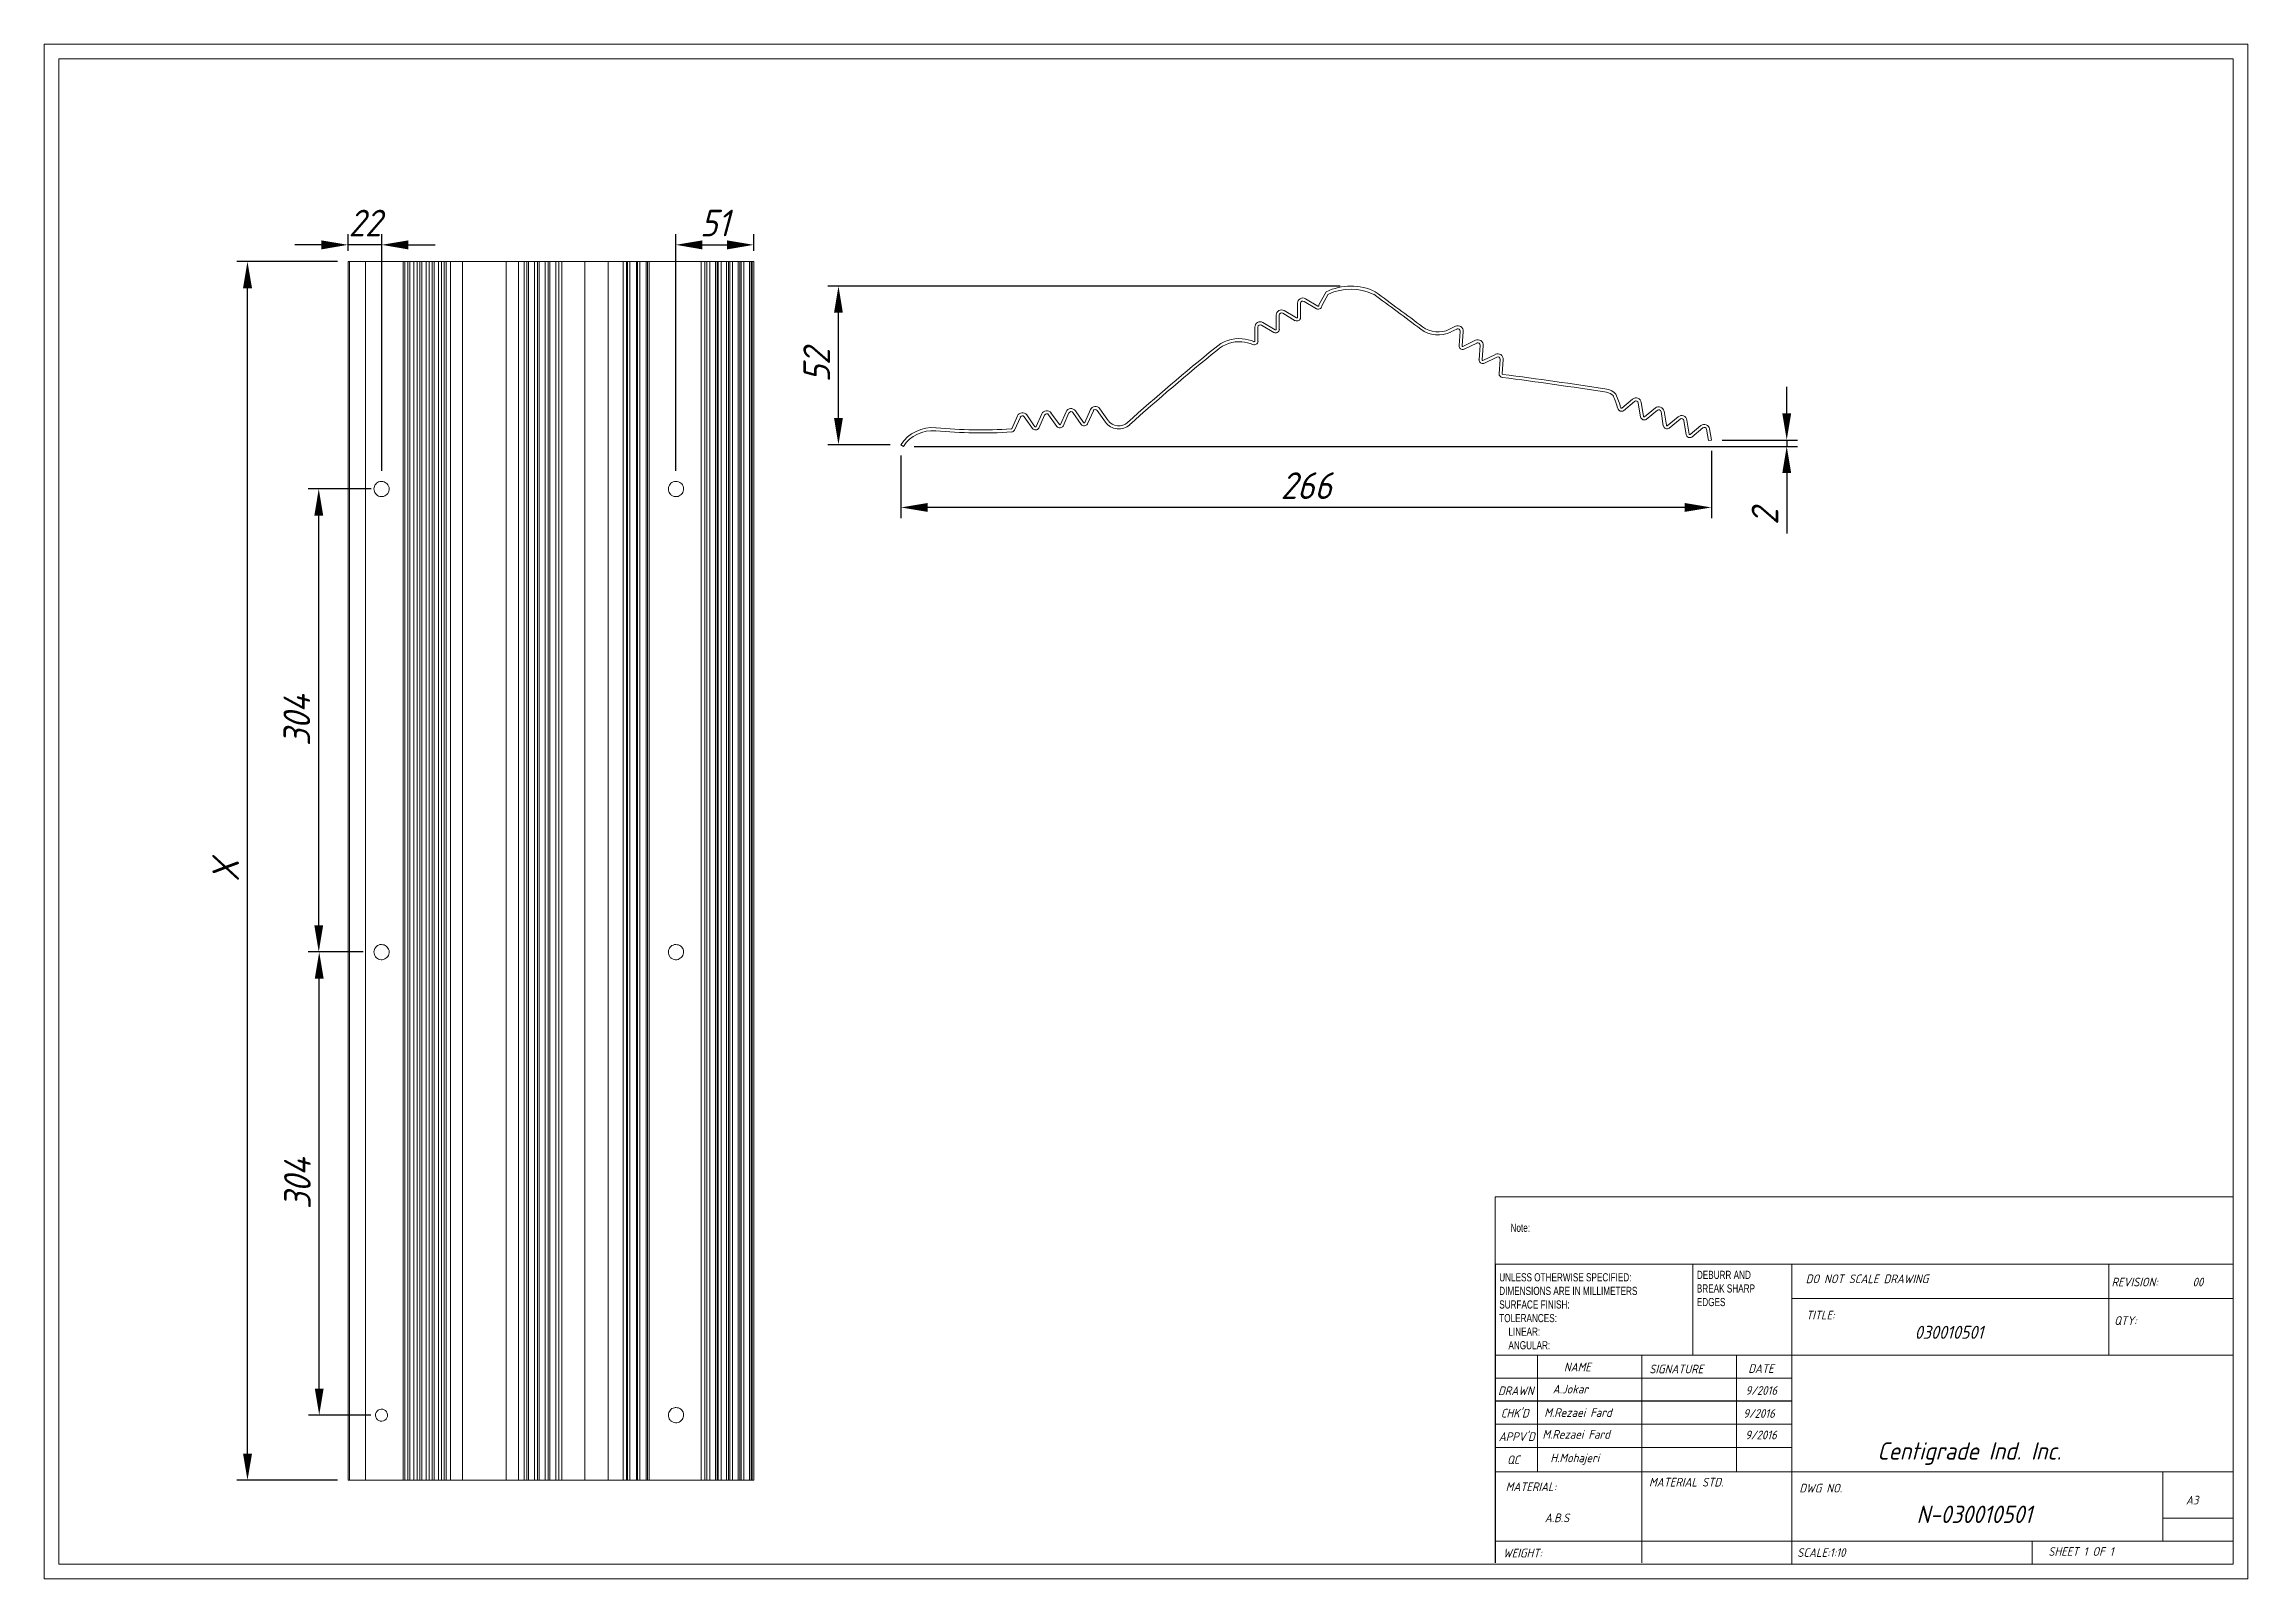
# Model space of a CAD drawing. Header units: inches. Extents: x 16 to 1462, y 13 to 1021.
import ezdxf

# ---------------------------------------------------------------- set-up
doc = ezdxf.new("R2010")
doc.units = ezdxf.units.IN
doc.header["$MEASUREMENT"] = 0
doc.linetypes.add('SLD-Solid', pattern=[0])
doc.styles.add('GENISO', font='geniso.shx', dxfattribs={"oblique": 15})
doc.styles.add('SLDTEXTSTYLE0', font='TXT', dxfattribs={"width": 0.75})
doc.dimstyles.new('Scale', dxfattribs={"dimscale": 7, "dimtxt": 2.5, "dimasz": 2.5, "dimexe": 1, "dimexo": 1, "dimgap": 0.8, "dimtad": 1, "dimdec": 0, "dimzin": 0, "dimtxsty": 'GENISO', "dimcen": 2.5, "dimclrd": 1, "dimclre": 1, "dimadec": 0, "dimazin": 0, "dimtfac": 1, "dimtdec": 0, "dimtmove": 0, "dimatfit": 3, "dimfxl": 1, "dimtzin": 0, "dimlwd": -1, "dimlwe": -1, "dimarcsym": 0})
doc.dimstyles.new('Scale 1B2', dxfattribs={"dimscale": 7, "dimtxt": 2.5, "dimasz": 2.5, "dimexe": 1, "dimexo": 1, "dimgap": 0.8, "dimtad": 1, "dimdec": 0, "dimlfac": 0.5, "dimzin": 0, "dimtxsty": 'GENISO', "dimcen": 2.5, "dimclrd": 1, "dimclre": 1, "dimadec": 0, "dimazin": 0, "dimtfac": 1, "dimtdec": 0, "dimtmove": 0, "dimatfit": 3, "dimfxl": 1, "dimtzin": 0, "dimlwd": -1, "dimlwe": -1, "dimarcsym": 0})

# ---------------------------------------------------------------- blocks, each defined once
blk = doc.blocks.new('*D12')
at = {"color": 1, "transparency": 16777216}
for p, q in [((1109.9, 753.9), (1109.9, 709.7)), ((577.9, 750.9), (577.9, 709.7)), ((1092.4, 716.7), (595.4, 716.7))]:
    blk.add_line(p, q, dxfattribs=at)
for points in [[(595.4, 719.6), (595.4, 713.8), (577.9, 716.7)], [(1092.4, 719.6), (1092.4, 713.8), (1109.9, 716.7)]]:
    blk.add_solid(points, dxfattribs=at)
at = {"layer": 'Defpoints', "color": 0, "transparency": 16777216}
for p in [(577.9, 757.9), (1109.9, 760.9), (577.9, 716.7)]:
    blk.add_point(p, dxfattribs=at)
at = {"color": 0, "transparency": 16777216, "insert": (843.9, 731), "char_height": 17.5, "attachment_point": 5, "style": 'GENISO'}
blk.add_mtext('266', dxfattribs=at)
blk = doc.blocks.new('*D13')
at = {"color": 1, "transparency": 16777216}
for p, q in [((866.1, 862), (529.9, 862)), ((536.9, 775.4), (536.9, 844.5)), ((570.9, 757.9), (529.9, 757.9))]:
    blk.add_line(p, q, dxfattribs=at)
for points in [[(534, 844.5), (539.8, 844.5), (536.9, 862)], [(534, 775.4), (539.8, 775.4), (536.9, 757.9)]]:
    blk.add_solid(points, dxfattribs=at)
at = {"layer": 'Defpoints', "color": 0, "transparency": 16777216}
for p in [(536.9, 862), (873.1, 862), (577.9, 757.9)]:
    blk.add_point(p, dxfattribs=at)
at = {"color": 0, "transparency": 16777216, "insert": (522.6, 809.9), "char_height": 17.5, "attachment_point": 5, "rotation": 90, "style": 'GENISO'}
blk.add_mtext('52', dxfattribs=at)
blk = doc.blocks.new('*D14')
at = {"color": 1, "transparency": 16777216}
for p, q in [((1159.3, 778.4), (1159.3, 795.9)), ((586.5, 756.8), (1166.3, 756.8)), ((1116.9, 760.9), (1166.3, 760.9)), ((1159.3, 760.9), (1159.3, 756.8)), ((1159.3, 739.3), (1159.3, 699.5))]:
    blk.add_line(p, q, dxfattribs=at)
for points in [[(1156.4, 778.4), (1162.2, 778.4), (1159.3, 760.9)], [(1156.4, 739.3), (1162.2, 739.3), (1159.3, 756.8)]]:
    blk.add_solid(points, dxfattribs=at)
at = {"layer": 'Defpoints', "color": 0, "transparency": 16777216}
for p in [(579.5, 756.8), (1109.9, 760.9), (1159.3, 756.8)]:
    blk.add_point(p, dxfattribs=at)
at = {"color": 0, "transparency": 16777216, "insert": (1145, 710.6), "char_height": 17.5, "attachment_point": 5, "rotation": 90, "style": 'GENISO'}
blk.add_mtext('2', dxfattribs=at)
blk = doc.blocks.new('SW_NOTE_0')
at = {"color": 0, "linetype": 'Continuous', "lineweight": 0, "char_height": 1.5, "attachment_point": 1, "style": 'SLDTEXTSTYLE0'}
for s, insert in [('UNLESS OTHERWISE SPECIFIED:', (0, 1.93)), ('SURFACE FINISH:', (0, -3.07)), ('DIMENSIONS ARE IN MILLIMETERS', (0, -0.57)), ('TOLERANCES:', (0, -5.57)), ('LINEAR:', (1.69, -8.07)), ('ANGULAR:', (1.69, -10.57))]:
    blk.add_mtext(s, dxfattribs=dict(at, insert=insert))
blk = doc.blocks.new('SW_NOTE_1')
at = {"color": 0, "linetype": 'Continuous', "lineweight": 0, "char_height": 1.5, "attachment_point": 1, "style": 'SLDTEXTSTYLE0'}
for s, insert in [('DEBURR AND', (0, 1.93)), ('BREAK SHARP', (0, -0.57)), ('EDGES', (0, -3.07))]:
    blk.add_mtext(s, dxfattribs=dict(at, insert=insert))
blk = doc.blocks.new('*D15')
at = {"color": 1, "transparency": 16777216}
for p, q in [((208, 878.1), (142, 878.1)), ((149, 95.6), (149, 860.6)), ((208, 78.1), (142, 78.1))]:
    blk.add_line(p, q, dxfattribs=at)
for points in [[(146.1, 860.6), (152, 860.6), (149, 878.1)], [(146.1, 95.6), (152, 95.6), (149, 78.1)]]:
    blk.add_solid(points, dxfattribs=at)
at = {"layer": 'Defpoints', "color": 0, "transparency": 16777216}
for p in [(149, 878.1), (215, 878.1), (215, 78.1)]:
    blk.add_point(p, dxfattribs=at)
at = {"color": 0, "transparency": 16777216, "insert": (134.7, 478.1), "char_height": 17.5, "attachment_point": 5, "rotation": 90, "style": 'GENISO'}
blk.add_mtext('X', dxfattribs=at)
blk = doc.blocks.new('*D16')
at = {"color": 1, "transparency": 16777216}
for p, q in [((224.9, 424.9), (189.1, 424.9)), ((196.1, 138.3), (196.1, 407.4)), ((230, 120.8), (189.1, 120.8))]:
    blk.add_line(p, q, dxfattribs=at)
for points in [[(193.2, 407.4), (199, 407.4), (196.1, 424.9)], [(193.2, 138.3), (199, 138.3), (196.1, 120.8)]]:
    blk.add_solid(points, dxfattribs=at)
at = {"layer": 'Defpoints', "color": 0, "transparency": 16777216}
for p in [(196.1, 424.9), (231.9, 424.9), (237, 120.8)]:
    blk.add_point(p, dxfattribs=at)
at = {"color": 0, "transparency": 16777216, "insert": (181.8, 272.8), "char_height": 17.5, "attachment_point": 5, "rotation": 90, "style": 'GENISO'}
blk.add_mtext('304', dxfattribs=at)
blk = doc.blocks.new('*D17')
at = {"color": 1, "transparency": 16777216}
for p, q in [((230.1, 728.9), (188.8, 728.9)), ((195.8, 442.4), (195.8, 711.4)), ((217.9, 424.9), (188.8, 424.9))]:
    blk.add_line(p, q, dxfattribs=at)
for points in [[(192.9, 711.4), (198.7, 711.4), (195.8, 728.9)], [(192.9, 442.4), (198.7, 442.4), (195.8, 424.9)]]:
    blk.add_solid(points, dxfattribs=at)
at = {"layer": 'Defpoints', "color": 0, "transparency": 16777216}
for p in [(195.8, 728.9), (237.1, 728.9), (224.9, 424.9)]:
    blk.add_point(p, dxfattribs=at)
at = {"color": 0, "transparency": 16777216, "insert": (181.4, 576.9), "char_height": 17.5, "attachment_point": 5, "rotation": 90, "style": 'GENISO'}
blk.add_mtext('304', dxfattribs=at)
blk = doc.blocks.new('*D18')
at = {"color": 1, "transparency": 16777216}
for p, q in [((430.1, 740.8), (430.1, 896.1)), ((447.6, 889.1), (463.8, 889.1)), ((481.3, 885.1), (481.3, 896.1))]:
    blk.add_line(p, q, dxfattribs=at)
for points in [[(447.6, 892), (447.6, 886.1), (430.1, 889.1)], [(463.8, 892), (463.8, 886.1), (481.3, 889.1)]]:
    blk.add_solid(points, dxfattribs=at)
at = {"layer": 'Defpoints', "color": 0, "transparency": 16777216}
for p in [(481.3, 889.1), (481.3, 878.1), (430.1, 733.8)]:
    blk.add_point(p, dxfattribs=at)
at = {"color": 0, "transparency": 16777216, "insert": (455.7, 903.4), "char_height": 17.5, "attachment_point": 5, "style": 'GENISO'}
blk.add_mtext('51', dxfattribs=at)
blk = doc.blocks.new('*D19')
at = {"color": 1, "transparency": 16777216}
for p, q in [((197.5, 889.1), (180, 889.1)), ((215, 885.1), (215, 896.1)), ((237.1, 889.1), (215, 889.1)), ((237.1, 740.8), (237.1, 896.1)), ((254.6, 889.1), (272.1, 889.1))]:
    blk.add_line(p, q, dxfattribs=at)
for points in [[(197.5, 892), (197.5, 886.1), (215, 889.1)], [(254.6, 892), (254.6, 886.1), (237.1, 889.1)]]:
    blk.add_solid(points, dxfattribs=at)
at = {"layer": 'Defpoints', "color": 0, "transparency": 16777216}
for p in [(215, 889.1), (215, 878.1), (237.1, 733.8)]:
    blk.add_point(p, dxfattribs=at)
at = {"color": 0, "transparency": 16777216, "insert": (226.1, 903.4), "char_height": 17.5, "attachment_point": 5, "style": 'GENISO'}
blk.add_mtext('22', dxfattribs=at)

msp = doc.modelspace()

# ---------------------------------------------------------------- linework, layer by layer
at = {"linetype": 'SLD-Solid', "lineweight": 0}
for p, q in [((215, 878.1), (215, 78.1)), ((215, 878.1), (215.9, 878.1)), ((215.9, 878.1), (215.9, 78.1)), ((215.9, 878.1), (226.5, 878.1)), ((226.5, 878.1), (226.5, 78.1)), ((226.5, 878.1), (251.3, 878.1)), ((251.3, 878.1), (251.3, 78.1)), ((251.3, 878.1), (252.3, 878.1)), ((252.3, 878.1), (252.3, 78.1)), ((252.3, 878.1), (254.3, 878.1)), ((254.3, 878.1), (254.3, 78.1)), ((254.3, 878.1), (255.5, 878.1)), ((255.5, 878.1), (255.5, 78.1)), ((255.5, 878.1), (258.3, 878.1)), ((258.3, 878.1), (258.3, 78.1)), ((258.3, 878.1), (260.3, 878.1)), ((260.3, 878.1), (260.3, 78.1)), ((260.3, 878.1), (262.2, 878.1)), ((262.2, 878.1), (262.2, 78.1)), ((262.2, 878.1), (263.5, 878.1)), ((263.5, 878.1), (263.5, 78.1)), ((263.5, 878.1), (266.3, 878.1)), ((266.3, 878.1), (266.3, 78.1)), ((266.3, 878.1), (268.3, 878.1)), ((268.3, 878.1), (268.3, 78.1)), ((268.3, 878.1), (270.2, 878.1)), ((270.2, 878.1), (270.2, 78.1)), ((270.2, 878.1), (271.5, 878.1)), ((271.5, 878.1), (271.5, 78.1)), ((271.5, 878.1), (274.3, 878.1)), ((274.3, 878.1), (274.3, 78.1)), ((274.3, 878.1), (276.3, 878.1)), ((276.3, 878.1), (276.3, 78.1)), ((276.3, 878.1), (278.2, 878.1)), ((278.2, 878.1), (278.2, 78.1)), ((278.2, 878.1), (279.5, 878.1)), ((279.5, 878.1), (279.5, 78.1)), ((279.5, 878.1), (282.2, 878.1)), ((282.2, 878.1), (282.2, 78.1)), ((282.2, 878.1), (290.2, 878.1)), ((290.2, 878.1), (290.2, 78.1)), ((290.2, 878.1), (318.8, 878.1)), ((318.8, 878.1), (318.8, 78.1)), ((318.8, 878.1), (327, 878.1)), ((327, 878.1), (327, 78.1)), ((327, 878.1), (330.6, 878.1)), ((330.6, 878.1), (330.6, 78.1)), ((330.6, 878.1), (332.3, 878.1)), ((332.3, 878.1), (332.3, 78.1)), ((332.3, 878.1), (333.5, 878.1)), ((333.5, 878.1), (333.5, 78.1)), ((333.5, 878.1), (337.5, 878.1)), ((337.5, 878.1), (337.5, 78.1)), ((337.5, 878.1), (339.3, 878.1)), ((339.3, 878.1), (339.3, 78.1)), ((339.3, 878.1), (340.5, 878.1)), ((340.5, 878.1), (340.5, 78.1)), ((340.5, 878.1), (344.5, 878.1)), ((344.5, 878.1), (344.5, 78.1)), ((344.5, 878.1), (346.3, 878.1)), ((346.3, 878.1), (346.3, 78.1)), ((346.3, 878.1), (347.5, 878.1)), ((347.5, 878.1), (347.5, 78.1)), ((347.5, 878.1), (351.5, 878.1)), ((351.5, 878.1), (351.5, 78.1)), ((351.5, 878.1), (353.4, 878.1)), ((353.4, 78.1), (353.4, 878.1)), ((353.4, 878.1), (355.4, 878.1)), ((355.4, 878.1), (355.4, 78.1)), ((355.4, 878.1), (370.4, 878.1)), ((370.4, 878.1), (370.4, 78.1)), ((370.4, 878.1), (385.8, 878.1)), ((385.8, 878.1), (385.8, 78.1)), ((385.8, 878.1), (395.7, 878.1)), ((395.7, 878.1), (395.7, 78.1)), ((395.7, 878.1), (397.7, 878.1)), ((397.7, 878.1), (397.7, 78.1)), ((397.7, 878.1), (398.4, 878.1)), ((398.4, 878.1), (398.4, 78.1)), ((398.4, 878.1), (400, 878.1)), ((400, 878.1), (400, 78.1)), ((400, 878.1), (404.3, 878.1)), ((404.3, 878.1), (404.3, 78.1)), ((404.3, 878.1), (405, 878.1)), ((405, 878.1), (405, 78.1)), ((405, 878.1), (406.6, 878.1)), ((406.6, 878.1), (406.6, 78.1)), ((406.6, 878.1), (410.8, 878.1)), ((410.8, 878.1), (410.8, 78.1)), ((410.8, 878.1), (411.5, 878.1)), ((411.5, 878.1), (411.5, 78.1)), ((411.5, 878.1), (412.6, 878.1)), ((412.6, 878.1), (412.6, 78.1)), ((412.6, 878.1), (446.8, 878.1)), ((446.8, 878.1), (446.8, 78.1)), ((446.8, 878.1), (449.1, 878.1)), ((449.1, 878.1), (449.1, 78.1)), ((449.1, 878.1), (450.6, 878.1)), ((450.6, 878.1), (450.6, 78.1)), ((450.6, 878.1), (452.4, 878.1)), ((452.4, 878.1), (452.4, 78.1)), ((452.4, 878.1), (456.1, 878.1)), ((456.1, 878.1), (456.1, 78.1)), ((456.1, 878.1), (457.3, 878.1)), ((457.3, 878.1), (457.3, 78.1)), ((457.3, 878.1), (458, 878.1)), ((458, 878.1), (458, 78.1)), ((458, 878.1), (459.9, 878.1)), ((459.9, 878.1), (459.9, 78.1)), ((459.9, 878.1), (463.5, 878.1)), ((463.5, 878.1), (463.5, 78.1)), ((463.5, 878.1), (464.7, 878.1)), ((464.7, 878.1), (464.7, 78.1)), ((464.7, 878.1), (465.5, 878.1)), ((465.5, 878.1), (465.5, 78.1)), ((465.5, 878.1), (467.4, 878.1)), ((467.4, 878.1), (467.4, 78.1)), ((467.4, 878.1), (471, 878.1)), ((471, 878.1), (471, 78.1)), ((471, 878.1), (472.2, 878.1)), ((472.2, 878.1), (472.2, 78.1)), ((472.2, 878.1), (473, 878.1)), ((473, 878.1), (473, 78.1)), ((473, 878.1), (474.9, 878.1)), ((474.9, 878.1), (474.9, 78.1)), ((474.9, 878.1), (478.5, 878.1)), ((478.5, 878.1), (478.5, 78.1)), ((478.5, 878.1), (479.7, 878.1)), ((479.7, 878.1), (479.7, 78.1)), ((479.7, 878.1), (480.3, 878.1)), ((480.3, 878.1), (480.3, 78.1)), ((480.3, 878.1), (481.3, 878.1)), ((481.3, 878.1), (481.3, 78.1)), ((851.6, 848.9), (843.5, 853.7)), ((857, 858.2), (852.1, 849.8)), ((854.3, 849.5), (858.4, 856.7)), ((824.2, 842.9), (824.2, 833.6)), ((826.2, 833.4), (826.2, 842.9)), ((828.5, 844.2), (836.6, 839.3)), ((837.6, 841.1), (829.5, 845.9)), ((838.2, 850.7), (838.2, 841.4)), ((840.2, 841.2), (840.2, 850.7)), ((842.5, 852), (850.6, 847.1)), ((810.2, 835.1), (810.2, 825.9)), ((812.2, 825.7), (812.2, 835.1)), ((814.5, 836.4), (822.6, 831.6)), ((823.6, 833.3), (815.5, 838.1)), ((941.9, 835.6), (938, 833.7)), ((938.8, 831.9), (942.8, 833.8)), ((945, 832.3), (944.2, 822.9)), ((946.2, 822.8), (947, 832.2)), ((955.1, 826.4), (946.8, 822.4)), ((947.5, 820.5), (955.9, 824.6)), ((958.1, 823.2), (957.4, 813.7)), ((959.3, 813.7), (960.1, 823)), ((968.2, 817.2), (959.9, 813.2)), ((960.6, 811.3), (969.1, 815.4)), ((971.2, 814), (970.5, 804.5)), ((972.5, 804.5), (973.2, 813.8)), ((713.8, 773.9), (708.4, 781.5)), ((1058.1, 787.8), (1051, 781.9)), ((1052.2, 780.2), (1059.4, 786.3)), ((1061.9, 785.4), (1063.4, 776)), ((1065.3, 776.4), (1063.8, 785.7)), ((1073.1, 782), (1066, 776.1)), ((654.4, 776.8), (650.7, 768.4)), ((652.4, 767.4), (656.3, 776)), ((658.8, 776.2), (664.3, 768.5)), ((665.9, 769.7), (660.5, 777.4)), ((670.4, 778.2), (666.6, 769.8)), ((668.4, 768.7), (672.2, 777.3)), ((674.8, 777.6), (680.3, 769.9)), ((681.9, 771.1), (676.4, 778.8)), ((686.4, 779.5), (682.6, 771.1)), ((684.3, 770.1), (688.2, 778.7)), ((690.8, 779), (696.3, 771.2)), ((697.8, 772.5), (692.4, 780.1)), ((702.3, 780.9), (698.6, 772.5)), ((700.3, 771.5), (704.2, 780.1)), ((706.7, 780.3), (712.2, 772.7)), ((1067.1, 774.4), (1074.4, 780.5)), ((1076.8, 779.6), (1078.3, 770.2)), ((1080.3, 770.6), (1078.8, 779.9)), ((1088, 776.2), (1080.9, 770.3)), ((1082.1, 768.7), (1089.3, 774.7)), ((1091.7, 773.8), (1093.3, 764.4)), ((1095.2, 764.8), (1093.7, 774.1)), ((1103, 770.4), (1095.9, 764.5)), ((1097, 762.9), (1104.2, 768.9)), ((1106.7, 768), (1107.9, 760.6)), ((1109.9, 760.9), (1108.6, 768.3)), ((577.9, 757.9), (579.5, 756.8)), ((1107.9, 760.6), (1109.9, 760.9)), ((215, 78.1), (215.9, 78.1)), ((215.9, 78.1), (226.5, 78.1)), ((226.5, 78.1), (251.3, 78.1)), ((251.3, 78.1), (252.3, 78.1)), ((252.3, 78.1), (254.3, 78.1)), ((254.3, 78.1), (255.5, 78.1)), ((255.5, 78.1), (258.3, 78.1)), ((258.3, 78.1), (260.3, 78.1)), ((260.3, 78.1), (262.2, 78.1)), ((262.2, 78.1), (263.5, 78.1)), ((263.5, 78.1), (266.3, 78.1)), ((266.3, 78.1), (268.3, 78.1)), ((268.3, 78.1), (270.2, 78.1)), ((270.2, 78.1), (271.5, 78.1)), ((271.5, 78.1), (274.3, 78.1)), ((274.3, 78.1), (276.3, 78.1)), ((276.3, 78.1), (278.2, 78.1)), ((278.2, 78.1), (279.5, 78.1)), ((279.5, 78.1), (282.2, 78.1)), ((282.2, 78.1), (290.2, 78.1)), ((290.2, 78.1), (318.8, 78.1)), ((318.8, 78.1), (327, 78.1)), ((327, 78.1), (330.6, 78.1)), ((330.6, 78.1), (332.3, 78.1)), ((332.3, 78.1), (333.5, 78.1)), ((333.5, 78.1), (337.5, 78.1)), ((337.5, 78.1), (339.3, 78.1)), ((339.3, 78.1), (340.5, 78.1)), ((340.5, 78.1), (344.5, 78.1)), ((344.5, 78.1), (346.3, 78.1)), ((346.3, 78.1), (347.5, 78.1)), ((347.5, 78.1), (351.5, 78.1)), ((351.5, 78.1), (353.4, 78.1)), ((353.4, 78.1), (355.4, 78.1)), ((355.4, 78.1), (370.4, 78.1)), ((370.4, 78.1), (385.8, 78.1)), ((385.8, 78.1), (395.7, 78.1)), ((395.7, 78.1), (397.7, 78.1)), ((397.7, 78.1), (398.4, 78.1)), ((398.4, 78.1), (400, 78.1)), ((400, 78.1), (404.3, 78.1)), ((404.3, 78.1), (405, 78.1)), ((405, 78.1), (406.6, 78.1)), ((406.6, 78.1), (410.8, 78.1)), ((410.8, 78.1), (411.5, 78.1)), ((411.5, 78.1), (412.6, 78.1)), ((412.6, 78.1), (446.8, 78.1)), ((446.8, 78.1), (449.1, 78.1)), ((449.1, 78.1), (450.6, 78.1)), ((450.6, 78.1), (452.4, 78.1)), ((452.4, 78.1), (456.1, 78.1)), ((456.1, 78.1), (457.3, 78.1)), ((457.3, 78.1), (458, 78.1)), ((458, 78.1), (459.9, 78.1)), ((459.9, 78.1), (463.5, 78.1)), ((463.5, 78.1), (464.7, 78.1)), ((464.7, 78.1), (465.5, 78.1)), ((465.5, 78.1), (467.4, 78.1)), ((467.4, 78.1), (471, 78.1)), ((471, 78.1), (472.2, 78.1)), ((472.2, 78.1), (473, 78.1)), ((473, 78.1), (474.9, 78.1)), ((474.9, 78.1), (478.5, 78.1)), ((478.5, 78.1), (479.7, 78.1)), ((479.7, 78.1), (480.3, 78.1)), ((480.3, 78.1), (481.3, 78.1))]:
    msp.add_line(p, q, dxfattribs=at)
at = {"color": 7, "linetype": 'SLD-Solid', "lineweight": 0}
for p, q in [((967.9, 264.1), (1452.4, 264.1)), ((967.9, 264.1), (967.9, 220)), ((967.9, 220), (1452.4, 220)), ((1097.7, 220), (1097.7, 160.3)), ((1162.7, 220), (1162.7, 22.9)), ((1370.7, 160.3), (1370.7, 220)), ((1452.4, 197.3), (1162.7, 197.3)), ((1452.4, 160.3), (967.9, 160.3)), ((995.7, 160.3), (995.7, 83.5)), ((1064.2, 160.3), (1064.2, 23.8)), ((1126.3, 160.3), (1126.3, 83.5)), ((1162.7, 23.8), (1162.7, 160.3)), ((1162.7, 145.1), (967.9, 145.1)), ((1162.7, 114.8), (967.9, 114.8)), ((1162.7, 99.6), (967.9, 99.6)), ((1005, 83.5), (967.9, 83.5)), ((1005, 83.5), (1452.4, 83.5)), ((1406.1, 38), (1406.1, 83.5)), ((1452.4, 53.2), (1406.1, 53.2)), ((967.9, 38), (1452.4, 38)), ((1320.4, 22.9), (1320.4, 38))]:
    msp.add_line(p, q, dxfattribs=at)
for p, q in [((967.9, 220), (967.9, 23.8)), ((1162.7, 129.9), (967.9, 129.9))]:
    msp.add_line(p, q)
for points in [[(15.5, 1020.9), (1462, 1020.9), (1462, 13.3), (15.5, 13.3)], [(25.1, 1011.3), (1452.4, 1011.3), (1452.4, 22.9), (25.1, 22.9)]]:
    msp.add_lwpolyline(points, close=True, dxfattribs=at)
at = {"linetype": 'SLD-Solid', "lineweight": 0}
for centre, radius, start, end in [((841.7, 850.7), 3.5, 59.3627, 180), ((873.2, 825.4), 36.6, 63.9201, 116.2071), ((873.2, 825.4), 34.6, 64.2131, 115.2224), ((-4000.3, -5787.4), 8248.7, 53.38837, 53.65524), ((-4000.3, -5787.4), 8250.6, 53.38837, 53.6565), ((827.7, 842.9), 3.5, 59.3627, 180), ((827.7, 842.9), 1.5, 59.3627, 180), ((837.8, 841.6), 2.5, 243.3999, 351.439), ((837.8, 841.6), 0.499, 248.3976, 340.785), ((841.7, 850.7), 1.5, 59.3627, 180), ((851.8, 849.4), 2.5, 243.3999, 4.196), ((851.8, 849.4), 0.499, 248.3976, 52.658), ((799.6, 804.9), 22.6, 84.2073, 133.5519), ((799.6, 804.9), 20.6, 84.2073, 133.7725), ((798.9, 798.2), 27.4, 68.6571, 84.2073), ((798.9, 798.2), 29.4, 68.6571, 84.2073), ((809.8, 826), 2.5, 248.6571, 351.4435), ((809.8, 826), 0.499, 248.6571, 340.7952), ((813.7, 835.1), 3.5, 59.3627, 180), ((813.7, 835.1), 1.5, 59.3627, 180), ((823.8, 833.8), 2.5, 243.3999, 351.6268), ((823.8, 833.8), 0.499, 248.3976, 341.2095), ((930.5, 849), 19.1, 233.3884, 295.9528), ((930.5, 849), 17.1, 233.3884, 295.9528), ((943.5, 832.5), 3.5, 355.5112, 115.9528), ((943.5, 832.5), 1.5, 355.5112, 115.9528), ((956.6, 823.3), 3.5, 355.5112, 115.9528), ((956.6, 823.3), 1.5, 355.5112, 115.9528), ((1640.7, -240.8), 1364.6, 128.8922, 132.0552), ((1640.7, -240.8), 1362.6, 128.8887, 132.0552), ((946.7, 822.9), 2.5, 179.5484, 287.0028), ((946.7, 822.9), 0.499, 184.5462, 275.8575), ((959.8, 813.7), 2.5, 179.5484, 287.4784), ((959.8, 813.7), 0.499, 184.5462, 276.9335), ((969.7, 814.1), 3.5, 355.5112, 115.9528), ((969.7, 814.1), 1.5, 355.5112, 115.9528), ((973, 804.5), 2.5, 179.5484, 262.4774), ((973, 804.5), 0.499, 184.5462, 262.4774), ((491.9, -2838.7), 3672.4, 81.4003, 82.4774), ((491.9, -2838.7), 3674.4, 81.4003, 82.4774), ((689.6, 778.1), 3.5, 35.3928, 155.8344), ((705.5, 779.5), 3.5, 35.3928, 155.8344), ((1039.9, 784.9), 7.53, 41.5764, 81.4003), ((1039.9, 784.9), 9.53, 39.7502, 81.4003), ((1003.3, 770.2), 46.5, 14.3409, 25.0527), ((1003.3, 770.2), 48.5, 14.3409, 25.3781), ((1050.9, 782.3), 2.5, 194.3409, 301.3847), ((1050.9, 782.3), 0.499, 194.3409, 290.9674), ((1060.4, 785.1), 3.5, 9.3163, 129.7579), ((1060.4, 785.1), 1.5, 9.3163, 129.7579), ((1075.3, 779.3), 3.5, 9.3163, 129.7579), ((598.5, 744.6), 24.5, 84.3408, 147.3062), ((598.5, 744.6), 22.5, 84.3408, 147.3062), ((630.6, 1068.4), 302.8, 264.3408, 273.7613), ((630.6, 1068.4), 300.8, 264.3408, 273.7613), ((650.3, 768.7), 0.512, 273.7613, 316.767), ((650.3, 768.7), 2.51, 273.7613, 327.251), ((657.6, 775.4), 3.5, 35.3928, 155.8344), ((657.6, 775.4), 1.5, 35.3928, 155.8344), ((666.3, 770.1), 2.5, 219.43, 327.36), ((666.3, 770.1), 0.499, 224.4278, 316.8151), ((673.6, 776.7), 3.5, 35.3928, 155.8344), ((673.6, 776.7), 1.5, 35.3928, 155.8344), ((682.2, 771.5), 2.5, 219.43, 327.36), ((682.2, 771.5), 0.499, 224.4278, 316.8151), ((689.6, 778.1), 1.5, 35.3928, 155.8344), ((698.2, 772.8), 2.5, 219.43, 327.2675), ((698.2, 772.8), 0.499, 224.4278, 316.6059), ((705.5, 779.5), 1.5, 35.3928, 155.8344), ((720.9, 778.9), 10.7, 215.3928, 312.0552), ((720.9, 778.9), 8.67, 215.3928, 312.0552), ((1065.8, 776.6), 2.5, 193.3535, 301.2835), ((1065.8, 776.6), 0.499, 198.3513, 290.7386), ((1075.3, 779.3), 1.5, 9.3163, 129.7579), ((1080.8, 770.8), 2.5, 193.3535, 301.2835), ((1080.8, 770.8), 0.499, 198.3513, 290.7386), ((1090.3, 773.5), 3.5, 9.3163, 129.7579), ((1090.3, 773.5), 1.5, 9.3163, 129.7579), ((1105.2, 767.7), 3.5, 9.3163, 129.7579), ((1105.2, 767.7), 1.5, 9.3163, 129.7579), ((1095.7, 765), 2.5, 193.3535, 301.2014), ((1095.7, 765), 0.499, 198.3513, 290.5531), ((237, 120.8), 4, 153.0981, 213.0981), ((237, 120.8), 4, 93.0981, 153.0981), ((237, 120.8), 4, 213.0981, 273.0981), ((237, 120.8), 4, 33.0981, 93.0981), ((237, 120.8), 4, 273.0981, 333.0981), ((237, 120.8), 4, 333.0981, 33.0981)]:
    msp.add_arc(centre, radius, start, end, dxfattribs=at)
for points, knots in [([(237, 733.8), (237.6, 733.7), (238.7, 733.6), (240.2, 732.8), (241.3, 731.5), (242, 729.9), (242.1, 728.2), (241.6, 726.6), (240.6, 725.2), (239.2, 724.2), (237.5, 723.7), (235.8, 723.8), (234.3, 724.5), (233, 725.7), (232.2, 727.2), (231.9, 728.9), (232.2, 730.5), (233.1, 732), (234.3, 733.1), (235.7, 733.7), (236.7, 733.8), (237, 733.8)], [0, 0, 0, 0, 0.053665, 0.107329, 0.160984, 0.21465, 0.268323, 0.321997, 0.375671, 0.429341, 0.482998, 0.536658, 0.590356, 0.644103, 0.697846, 0.751513, 0.8051, 0.858686, 0.912354, 0.966096, 1, 1, 1, 1]), ([(430.2, 733.8), (430.8, 733.7), (431.9, 733.6), (433.5, 732.8), (434.6, 731.5), (435.2, 729.9), (435.3, 728.2), (434.8, 726.5), (433.8, 725.2), (432.4, 724.2), (430.8, 723.7), (429.1, 723.8), (427.5, 724.5), (426.2, 725.7), (425.4, 727.2), (425.2, 728.9), (425.5, 730.6), (426.3, 732), (427.6, 733.1), (429, 733.7), (429.9, 733.8), (430.2, 733.8)], [0, 0, 0, 0, 0.054375, 0.108758, 0.162897, 0.216512, 0.269635, 0.322522, 0.375532, 0.428965, 0.482931, 0.537306, 0.591783, 0.646014, 0.699769, 0.753029, 0.805988, 0.858956, 0.912236, 0.966006, 1, 1, 1, 1]), ([(237, 429.8), (237.6, 429.7), (238.7, 429.6), (240.2, 428.8), (241.3, 427.5), (242, 425.9), (242.1, 424.2), (241.6, 422.6), (240.6, 421.2), (239.2, 420.2), (237.5, 419.7), (235.8, 419.8), (234.3, 420.5), (233, 421.7), (232.2, 423.2), (231.9, 424.9), (232.2, 426.5), (233.1, 428), (234.3, 429.1), (235.7, 429.7), (236.7, 429.8), (237, 429.8)], [0, 0, 0, 0, 0.053665, 0.10733, 0.160985, 0.21465, 0.268323, 0.321997, 0.375671, 0.42934, 0.482998, 0.536658, 0.590356, 0.644104, 0.697846, 0.751513, 0.805099, 0.858687, 0.912353, 0.966096, 1, 1, 1, 1]), ([(430.2, 429.8), (430.8, 429.7), (431.9, 429.6), (433.5, 428.8), (434.6, 427.5), (435.2, 425.9), (435.3, 424.2), (434.8, 422.6), (433.8, 421.2), (432.4, 420.2), (430.8, 419.7), (429.1, 419.8), (427.5, 420.5), (426.2, 421.7), (425.4, 423.2), (425.2, 424.9), (425.5, 426.6), (426.3, 428), (427.6, 429.1), (429, 429.7), (429.9, 429.8), (430.2, 429.8)], [0, 0, 0, 0, 0.054375, 0.108758, 0.162898, 0.216513, 0.269635, 0.322522, 0.375532, 0.428964, 0.482931, 0.537306, 0.591783, 0.646014, 0.699769, 0.75303, 0.805988, 0.858956, 0.912236, 0.966006, 1, 1, 1, 1]), ([(430.2, 125.8), (430.8, 125.8), (431.9, 125.6), (433.5, 124.8), (434.6, 123.5), (435.2, 121.9), (435.3, 120.2), (434.8, 118.6), (433.8, 117.2), (432.4, 116.2), (430.8, 115.7), (429.1, 115.8), (427.5, 116.5), (426.2, 117.7), (425.4, 119.2), (425.2, 120.9), (425.5, 122.6), (426.3, 124), (427.6, 125.2), (429, 125.7), (429.9, 125.8), (430.2, 125.8)], [0, 0, 0, 0, 0.054375, 0.108758, 0.162897, 0.216512, 0.269634, 0.322522, 0.375532, 0.428965, 0.482932, 0.537306, 0.591783, 0.646014, 0.699768, 0.753029, 0.805988, 0.858955, 0.912236, 0.966006, 1, 1, 1, 1])]:
    msp.add_open_spline(points, degree=3, knots=knots, dxfattribs=at)

# ---------------------------------------------------------------- block references
at = {"color": 7, "linetype": 'Continuous', "lineweight": 0, "xscale": 3.568429924256414, "yscale": 3.568429924256414, "zscale": 3.568429924256414}
for name, p in [('SW_NOTE_0', (970.6, 207.1)), ('SW_NOTE_1', (1100.3, 208.7))]:
    msp.add_blockref(name, p, dxfattribs=at)

# ---------------------------------------------------------------- texts
at = {"color": 7, "linetype": 'Continuous', "lineweight": 0, "insert": (978, 246.5), "char_height": 5.35, "attachment_point": 1, "style": 'SLDTEXTSTYLE0'}
msp.add_mtext('Note:', dxfattribs=at)
at = {"attachment_point": 5, "style": 'GENISO'}
for s, insert, char_height in [('DO NOT SCALE DRAWING', (1212, 210.3), 5.702), ('REVISION:       00', (1402.6, 208.2), 5.702), ('TITLE:', (1181.4, 186.5), 5.7), ('030010501', (1265.8, 175.2), 8.55), ('QTY:', (1381.6, 182.9), 5.7), ('NAME', (1021.9, 152.4), 5.7), ('SIGNATURE', (1086.8, 151.1), 5.7), ('DATE', (1142.4, 151.4), 5.7), ('DRAWN', (981.5, 136.8), 5.7), ('A.Jokar', (1017.3, 137.9), 5.7), ('9/2016', (1142.6, 137), 5.7), ("CHK'D", (980.8, 122.1), 5.7), ('M.Rezaei Fard', (1022.3, 122.5), 5.702), ('9/2016', (1141.1, 121.9), 5.7), ("APPV'D", (982.1, 106.7), 5.7), ('M.Rezaei Fard', (1021.1, 108.2), 5.702), ('9/2016', (1142.4, 107.8), 5.7), ('Centigrade Ind. Inc.', (1279.1, 95.6), 11.404), ('QC', (979.8, 91.5), 5.7), ('H.Mohajeri', (1020.2, 91.9), 5.7), ('MATERIAL:', (991.4, 73.8), 5.7), ('MATERIAL STD.', (1093.3, 76.8), 5.702), ('DWG NO.', (1181.6, 72.9), 5.7), ('N-030010501', (1282.4, 55.7), 11.404), ('A3', (1425.4, 65), 5.7), ('A.B.S', (1008.5, 53.4), 5.7), ('WEIGHT:', (985.9, 30.3), 5.7), ('SCALE:1:10', (1182, 30.6), 5.7), ('SHEET 1 OF 1', (1352.4, 31.3), 5.702)]:
    msp.add_mtext(s, dxfattribs=dict(at, insert=insert, char_height=char_height))

# ---------------------------------------------------------------- dimensions: what is measured, and where the dimension line sits
dim = msp.add_linear_dim(base=(215, 889.1), p1=(237.1, 733.8), p2=(215, 878.1), dimstyle='Scale')
dim.commit()
dim.dimension.update_dxf_attribs({"geometry": '*D19', "text_midpoint": (226.1, 889.1), "dimtype": 160})
for base, p1, p2, dimstyle, picture, middle in [((481.3, 889.1), (430.1, 733.8), (481.3, 878.1), 'Scale', '*D18', (455.7, 903.4)), ((577.9, 716.7), (1109.9, 760.9), (577.9, 757.9), 'Scale 1B2', '*D12', (843.9, 731))]:
    dim = msp.add_linear_dim(base=base, p1=p1, p2=p2, dimstyle=dimstyle)
    dim.commit()
    dim.dimension.update_dxf_attribs({"geometry": picture, "text_midpoint": middle})
dim = msp.add_linear_dim(base=(149, 878.1), p1=(215, 78.1), p2=(215, 878.1), angle=90, text='X', dimstyle='Scale')
dim.commit()
dim.dimension.update_dxf_attribs({"geometry": '*D15', "text_midpoint": (134.7, 478.1)})
for base, p1, p2, dimstyle, picture, middle in [((536.9, 862), (577.9, 757.9), (873.1, 862), 'Scale 1B2', '*D13', (522.6, 809.9)), ((1159.3, 756.8), (1109.9, 760.9), (579.5, 756.8), 'Scale 1B2', '*D14', (1145, 710.6)), ((195.8, 728.9), (224.9, 424.9), (237.1, 728.9), 'Scale', '*D17', (181.4, 576.9)), ((196.1, 424.9), (237, 120.8), (231.9, 424.9), 'Scale', '*D16', (181.8, 272.8))]:
    dim = msp.add_linear_dim(base=base, p1=p1, p2=p2, angle=90, dimstyle=dimstyle)
    dim.commit()
    dim.dimension.update_dxf_attribs({"geometry": picture, "text_midpoint": middle})

doc.saveas('drawing.dxf')
